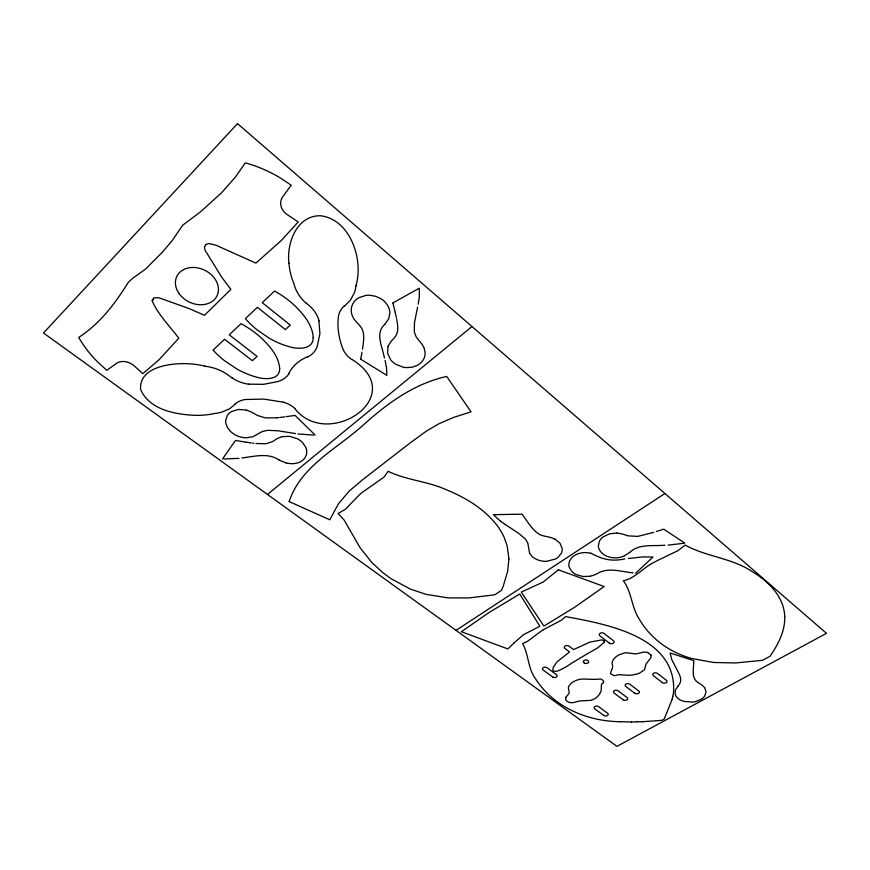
<?xml version="1.0" encoding="UTF-8"?>
<svg xmlns="http://www.w3.org/2000/svg" width="870" height="870" viewBox="0 0 870 870"><rect width="100%" height="100%" fill="white"/><g stroke="black" fill="none" stroke-linecap="round" stroke-linejoin="round"><path stroke-width="1.3" d="M386.769 374.774L386.552 367.879L385.073 360.365M386.758 375.307L360.713 359.223M693.716 662.679L693.847 660.645L670.117 653.022L671.738 659.547L676.251 668.29M693.684 663.168C693.575 669.334 691.335 677.926 697.653 682.297A24.567 16.084 -3 0 0 698.153 682.645L701.383 684.679A26.013 16.791 -1.6 0 1 701.927 685.049L704.624 687.594M673.521 692.379C677.164 636.753 606.694 624.149 565.674 616.612L561.009 620.44L543.358 629.706M672.934 696.098L673.51 692.466M360.735 359.092L361.963 352.198M362.475 349.272C363.78 340.322 365.237 331.535 359.952 325.902A29.678 24.121 16.6 0 0 359.408 325.239L355.852 321.313A32.886 27.525 14.8 0 1 355.254 320.595C351.045 315.832 349.457 308.263 353.883 302.086A19.542 16.258 15.4 0 1 359.038 297.616L365.933 295.419A19.542 16.258 15.4 0 1 369.739 295.256L375.416 296.235L380.581 298.497A19.542 16.258 15.4 0 1 389.869 312.765L388.76 318.735L384.942 324.162M418.231 304.185L419.362 296.55L419.318 289.329M417.589 307.164L414.479 322.661L414.283 331.861L416.164 336.918L422.265 344.574L424.299 348.381M671.999 699.676L672.901 696.25M671.977 699.752L666.409 713.596M604.346 642.245L604.15 640.777M388.02 346.423L387.552 353.176L390.63 359.734A19.053 15.606 11.6 0 0 395.97 364.389L402.767 367.086A19.053 15.606 11.6 0 0 406.453 367.597L411.869 367.238L416.73 365.628A19.053 15.606 11.6 0 0 425.158 353.089L424.332 348.478M388.042 346.358L390.489 342.095A31.842 26.035 10.7 0 1 391.032 341.453L394.262 337.919A29.961 24.784 15 0 0 394.762 337.321C399.189 332.209 397.721 324.901 396.633 318.877M604.411 642.104L598.147 647.497A76.886 53.559 2.6 0 1 596.026 648.813A100.224 70.448 3.2 0 1 593.851 650.097L592.742 650.716A172.271 124.584 5.1 0 1 589.371 652.543L572.058 662.918A171.499 121.854 6.6 0 1 569.056 664.93L568.045 665.583A98.288 68.088 4.4 0 1 565.979 666.855A74.853 51.395 3.8 0 1 563.858 668.062L559.127 670.422A16.965 11.364 2.6 0 1 557.724 670.955L554.875 671.466L553.222 670.803A2.675 1.783 2.4 0 1 552.863 670.215L553.168 667.518L556.996 661.885L569.567 651.967L565.021 648.552A2.697 1.816 1.9 0 1 565.174 645.986A2.697 1.816 1.9 0 1 568.98 646.16L573.537 649.586L589.99 642.06L601.507 639.972A4.85 3.284 0.6 0 1 602.627 640.102L604.215 640.842M666.083 714.237L664.18 719.077L661.929 720.327L642.277 721.741M566.033 697.164L565.587 699.067L566.316 700.654A6.057 3.937 2 0 0 566.87 701.187L569.709 702.579L572.732 702.721L579.79 700.937L590.806 700.393L595.102 698.621A18.727 12.256 1.6 0 0 596.505 697.49A20.706 13.561 1.6 0 0 598.049 695.946L598.44 695.521A19.39 12.702 1.6 0 0 599.397 694.358L599.669 693.945A17.15 11.223 1.5 0 0 600.3 692.65M288.916 373.252L289.612 371.99A46.567 36.67 15.1 0 1 306.251 357.32L307.534 356.743M603.378 682.678L603.617 682.08A3.415 2.251 0.9 0 0 603.584 681.536A4.676 3.078 1 0 0 603.225 680.764L602.312 679.872A5.753 3.784 1 0 0 601.561 679.416A5.176 3.404 1 0 0 600.528 678.981C594.264 679.861 587.935 678.915 581.345 679.1A15.497 10.146 1.5 0 0 579.376 679.437A16.943 11.082 1.5 0 0 577.256 680.025L576.571 680.264A17.846 11.669 1.5 0 0 574.624 681.079A18.553 12.126 1.5 0 0 572.645 682.189A17.944 11.734 1.5 0 0 571.111 683.298L568.741 686.354A13.996 9.168 1.6 0 0 568.404 687.648L569.197 693.107L566.055 697.131M222.589 458.914L235.422 440.47L245.851 442.145M603.356 682.7L601.42 684.418L601.246 690.073A16.258 10.647 1.5 0 1 600.343 692.52M677.991 686.125C683.396 680.405 679.557 674.772 676.577 668.899M678.361 685.669L675.414 689.953L675.12 693.988A15.584 10.081 -1.9 0 0 683.94 701.427L692.716 702.09A15.584 10.081 -1.9 0 0 695.685 701.568L700.894 699.48A15.584 10.081 -1.9 0 0 704.58 696.217L706.103 691.889L704.656 687.637M384.812 324.303C374.894 333.243 382.137 345.727 384.431 357.951M234.943 404.398L229.419 408.889L222.089 412.032A41.39 31.429 21.3 0 1 214.759 413.446M635.622 573.221L653.022 557.018L642.734 556.93L629.108 558.42M630.261 551.961C639.591 543.478 653.544 546.382 664.963 545.196M629.891 552.276L623.801 556.235M267.471 494.443L471.964 326.522M344.509 306.066L350.284 300.378L354.264 293.07A43.978 36.605 20.7 0 0 355.95 285.882M543.304 629.739L538.367 633.121A51.634 35.953 4.4 0 1 537.084 634.1L527.796 641.157L522.609 643.55C528.808 654.653 527.829 668.802 535.746 679.1C553.831 707.31 587.587 721.447 620.397 721.698M456.032 630.358L664.919 493.507M392.892 302.901L419.242 288.231M597.864 573.254L599.658 572.34A25.643 18.074 -0.4 0 1 600.322 572.025C610.816 567.718 622.485 571.96 633.186 572.862M597.222 573.591L595.711 574.363A28.318 20.445 0.8 0 1 594.993 574.7L590.425 576.223M623.627 556.3L619.059 557.561A17.117 12.419 -0.8 0 1 603.562 554.462L600.572 551.689L598.788 548.394A17.117 12.419 -0.8 0 1 598.342 545.903L599.463 541.107A17.117 12.419 -0.8 0 1 603.117 536.92L609.402 533.865L616.797 533.049M656.448 531.472L663.734 529.145L684.744 543.087M653.707 532.353L637.732 536.388L628.194 535.866A27.035 19.956 -2.2 0 1 627.433 535.648L622.876 534.158A28.547 20.608 -0.6 0 0 622.05 533.919L616.928 533.06M281.782 436.707L277.236 438.545A29.819 22.348 14.9 0 0 276.562 438.948L272.919 441.34A28.134 21.261 17.7 0 1 272.299 441.699L265.905 443.743L255.954 443.504M281.858 436.696L289.351 436.305L296.92 438.556A17.878 13.431 15.5 0 1 302.488 442.504L305.914 447.55A17.878 13.431 15.5 0 1 306.686 450.268L306.566 454.238L305.011 457.783A17.878 13.431 15.5 0 1 291.548 463.732L286.437 463.09M683.787 543.282L668.138 545.109M590.241 576.255L583.052 576.549L576.244 574.613A16.813 12.071 0.6 0 1 571.579 571.22L569.1 566.87A16.813 12.071 0.6 0 1 568.784 564.5L569.513 561.019L571.59 557.877A16.813 12.071 0.6 0 1 585.749 552.559L590.665 553.146M241.936 457.935C254.073 456.576 268.101 452.356 279.107 460.067M286.274 416.643L295.082 415.414L315.157 435.076M284.816 416.85L280.825 417.361M238.956 458.349L223.981 458.99M628.455 558.496L629.021 558.431M280.455 417.404L279.912 417.469M624.693 558.953C610.914 561.824 602.257 559.192 590.85 553.189M278.737 417.6L276.747 417.785M276.497 417.817L265.404 417.915L257.748 415.555A28.634 22.065 17.9 0 1 256.987 415.153L252.409 412.565A30.439 22.772 18.1 0 0 251.571 412.119L246.34 410.096M631.413 722.024L636.938 721.828M313.45 435.12L297.91 433.945M522.033 514.159L493.377 514.703L500.446 521.141M637.144 721.828L642.18 721.752M631.326 722.024L620.527 721.708M253.953 443.276L252.463 443.102M248.798 384.159L263.577 384.322L277.769 381.593A26.698 20.956 19.4 0 0 289.21 373.404M251.071 442.917L250.332 442.808M249.962 442.754L246.221 442.199M295.485 433.543L277.606 430.726L267.438 430.324L262.077 431.64L252.855 436.773L246.058 437.795A18.237 13.724 18.2 0 1 230.256 431.194L227.364 427.398L225.863 423.364A18.237 13.724 18.2 0 1 225.667 420.58L227.331 415.458A18.237 13.724 18.2 0 1 231.561 411.532L238.434 409.433L246.199 410.064M286.241 463.036L279.194 460.11M647.748 652.511L647.519 652.446A4.361 2.914 -0.8 0 0 646.366 652.174L643.082 652.195A7.09 4.742 -0.8 0 0 642.038 652.489L635.97 653.946L626.259 652.75A13.67 9.113 -0.2 0 0 624.453 652.979L619.418 654.708A18.248 12.136 -0.2 0 0 617.352 655.86A17.77 11.821 -0.2 0 0 614.024 658.753A15.888 10.57 -0.2 0 0 613.198 659.938L612.948 660.406A15.486 10.309 -0.1 0 0 612.36 661.842A15.214 10.125 -0.1 0 0 612.078 663.125C613.872 668.595 610.968 669.726 610.479 673.445A5.329 3.523 0.3 0 0 610.751 673.902L614.427 675.74L618.646 674.663L629.456 675.316A16.486 10.973 -0.2 0 0 631.229 675.131L631.881 675.033A17.139 11.408 -0.2 0 0 633.849 674.729L634.491 674.587A20.619 13.746 -0.2 0 0 637.036 673.956A19.02 12.669 -0.2 0 0 639.396 673.184L644.55 669.704L645.964 664.158L650.988 657.611L651.032 654.958M283.326 402.19L263.904 399.102L245.242 399.504A23.185 17.563 18 0 0 234.748 404.245M647.595 652.467L651.108 655.11M554.94 539.117L550.318 537.377A28.188 20.38 2.5 0 0 549.372 537.149L544.576 536.137A26.687 19.825 1.8 0 1 543.804 535.942C534.909 534.245 529.319 524.044 522.402 514.681M555.006 539.15L559.965 543.184L562.161 548.383A16.9 12.289 2.3 0 1 561.367 553.211L558.116 557.311A16.9 12.289 2.3 0 1 555.723 558.921L546.762 561.313A16.9 12.289 2.3 0 1 532.135 556.485L529.645 553.342M352.013 359.451C410.673 396.22 327.827 450.823 294.865 408.661M505.231 524.469L519.107 533.647L525.697 539.389L527.851 543.271L529.612 553.276M504.796 524.186L500.598 521.25M231.975 377.819L228.049 374.981A37.541 28.329 20.5 0 0 204.733 366.237M306.186 303.021L310.014 306.294A32.592 26.296 19.9 0 1 319.04 320.845M318.942 320.845L319.899 333.765L317.191 346.608A27.079 21.717 19.1 0 1 307.741 356.983M395.1 311.949L392.925 303.01M395.187 312.297L396.383 317.594M288.927 263.218C286.447 243.263 296.779 215.368 320.367 215.76C344.433 218.468 357.178 244.97 358.07 266.851A84.031 69.556 23.7 0 1 355.982 285.893M214.77 413.467A79.714 60.9 23.2 0 1 195.511 415.371C175.588 414.479 149.422 409.955 140.635 389.521C138.743 368.032 167.703 363.529 183.896 363.627A75.712 56.093 19.9 0 1 204.722 366.031M283.337 402.157A23.436 17.878 16.8 0 1 295.028 408.541M351.871 359.604A24.567 20.053 14.5 0 1 343.324 349.892C338.941 339.322 336.918 327.468 338.495 316.093A24.599 20.325 15.6 0 1 344.303 305.892M293.418 282.565A83.194 70.938 17.3 0 1 288.971 263.218M306.066 303.13A40.194 33.636 19.3 0 1 293.679 282.543M248.798 384.235A31.907 24.925 20.3 0 1 231.953 377.852M279.683 368.543C279.879 380.647 263.849 379.559 255.932 376.928A57.159 45.523 20.6 0 1 246.754 373.796L246.34 373.643A72.667 58.312 20.9 0 1 236.64 368.837L224.547 360.735A83.346 67.251 21 0 1 215.358 352.546L213.074 350.121L224.58 339.235L252.365 360.68L257.063 356.385L229.256 334.809L241.001 323.694L244.122 325.413A80.834 61.607 21.3 0 1 262.653 339.278C270.635 347.195 278.9 356.83 279.683 368.543M313.2 337.473C313.494 350.077 297.029 349.392 288.699 346.499A58.246 47.73 20.3 0 1 279.368 343.258L278.944 343.095A74.07 61.161 20.6 0 1 269.113 338.115L256.9 329.708A84.966 70.535 20.8 0 1 247.656 321.193L245.373 318.67L257.379 307.295L285.393 329.589L290.297 325.086L262.261 302.673L274.528 291.048L277.682 292.842A82.324 64.489 21.2 0 1 296.387 307.251C304.424 315.473 312.547 325.51 313.2 337.473M206.136 244.448L204.417 246.95L205.124 250.342L221.589 277.008L230.865 289.395L204.472 315.321L189.649 308.774L158.797 297.714L154.218 297.855L153.359 298.225L153.74 299.16L152.761 299.345L152.968 300.357L151.935 300.313C157.829 314.364 169.563 325.956 178.796 338.169L158.96 359.843L142.832 373.676L134.23 365.868A13.028 9.635 24.1 0 0 116.46 363.377L106.803 370.294L98.408 362.703A108.598 84.064 25.2 0 1 78.713 337.408C99.572 323.966 114.992 303.815 127.879 282.989A53.374 41.347 25.3 0 1 132.349 278.585L145.703 268.939L162.733 251.811L171.901 241.012L182.722 225.178L200.448 211.878L221.48 192.857L235.52 176.915L245.296 162.886A112.295 91.361 26.1 0 1 280.358 177.98L291.189 185.201L282.674 196.859A14.344 12.256 26.4 0 0 287.307 214.672L298.214 221.937L281.271 240.566L255.889 263.11L216.108 245.296L208.898 243.491L206.136 244.448M784.762 617.091C785.066 631.468 777.943 644.616 770.135 656.197L762.544 660.319L735.422 662.962L713.443 662.461L691.443 658.416A89.686 61.542 -4.5 0 1 676.686 652.935C661.276 645.714 647.824 634.034 639.341 619.201C631.413 607.477 631.87 592.002 623.344 580.758C635.47 578.267 643.245 567.447 654.131 562.314A116.471 78.757 -3.9 0 1 661.711 558.475L678.143 550.558L685.114 545.044C706.244 556.865 732.04 557.887 752.409 571.764C768.656 581.421 784.305 597.037 784.762 617.091M508.906 558.899L507.699 571.264L503.143 586.423L501.533 590.317L494.758 594.797L468.995 597.929L448.18 597.897L426.213 594.384L410.433 589.131L390.935 578.626L382.735 572.569L371.653 562.292L359.952 547.524L344.215 520.14L338.093 513.517L345.455 509.233L356.167 498.118A117.918 85.282 6.4 0 1 361.496 492.909L384.083 477.086L388.118 471.301C406.355 480.164 427.344 481.197 445.864 489.549C465.015 497.335 483.568 508.308 496.542 524.73A88.914 64.032 7.9 0 1 504.089 537.214L507.177 545.881L508.906 558.899M289.155 501.566L329.784 519.781L338.474 503.719L349.262 491.05L362.692 479.664L411.173 442.156L426.659 430.933L438.958 423.733L453.466 417.459L471.051 411.836L446.691 376.438C414.283 383.626 387.085 403.462 362.953 425.332C337.179 448.626 300.759 466.124 289.155 501.566M237.521 123.638L43.5 333.003L616.961 746.362L826.5 633.338L237.521 123.638M514.181 642.843L507.852 648.933L461.372 631.729L489.114 612.469L519.76 593.992L539.857 626.269L523.501 634.665L514.181 642.843M558.333 569.796L543.163 582.063L521.26 592.057L543.88 626.096L574.45 607.38L604.15 586.543L558.333 569.796M552.591 676.925L543.217 670.063A2.643 1.762 2.8 0 1 543.315 667.584A2.643 1.762 2.8 0 1 547.045 667.758L556.43 674.641A2.632 1.74 2.5 0 1 556.3 677.099A2.632 1.74 2.5 0 1 552.591 676.925M603.704 715.379L594.786 708.854A2.577 1.664 1.2 0 1 594.982 706.505A2.577 1.664 1.2 0 1 598.636 706.679L607.554 713.226A2.577 1.653 1 0 1 607.336 715.553A2.577 1.653 1 0 1 603.704 715.379M623.094 699.763L614.144 693.075A2.621 1.707 0.5 0 1 614.383 690.66A2.621 1.707 0.5 0 1 618.081 690.834L627.042 697.544A2.61 1.696 0.2 0 1 626.781 699.937A2.61 1.696 0.2 0 1 623.094 699.763M634.752 693.216L625.791 686.463A2.643 1.729 0 0 1 626.052 684.016A2.643 1.729 0 0 1 629.771 684.19L638.743 690.965A2.632 1.707 -0.2 0 1 638.46 693.379A2.632 1.707 -0.2 0 1 634.752 693.216M609.337 643.115L599.93 635.894A2.73 1.86 0.5 0 1 600.159 633.262A2.73 1.86 0.5 0 1 604.008 633.436L613.415 640.69A2.719 1.849 0.2 0 1 613.176 643.289A2.719 1.849 0.2 0 1 609.337 643.115M662.309 682.591L653.37 675.718A2.675 1.762 -1 0 1 653.685 673.239A2.675 1.762 -1 0 1 657.459 673.413L666.398 680.307A2.664 1.74 -1.2 0 1 666.061 682.765A2.664 1.74 -1.2 0 1 662.309 682.591M179.361 293.951A22.315 17.683 25.8 0 0 216.478 296.822A22.315 17.683 25.8 0 0 194.934 267.525A22.315 17.683 25.8 0 0 179.361 293.951M584.553 663.201A2.675 1.783 1.3 0 0 588.675 661.842A2.675 1.783 1.3 0 0 584.792 660.112A2.675 1.783 1.3 0 0 584.553 663.201"/></g></svg>
